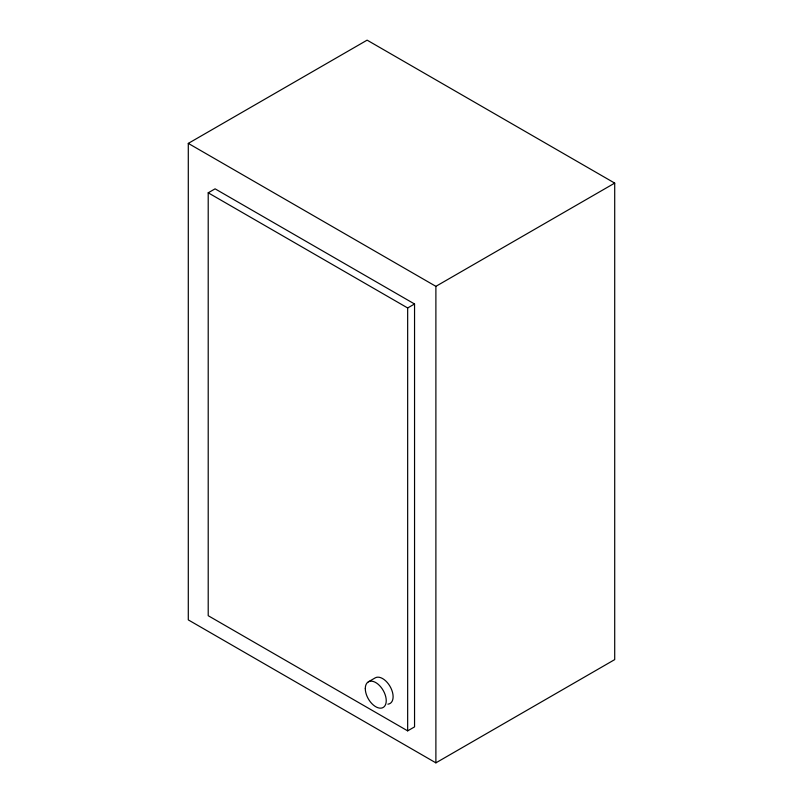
<?xml version="1.0" encoding="UTF-8"?>
<svg xmlns="http://www.w3.org/2000/svg" width="803" height="803" viewBox="0 0 803 803"><rect width="100%" height="100%" fill="white"/><g stroke="black" fill="none" stroke-linecap="round" stroke-linejoin="round"><path stroke-width="1.2" d="M188.293 143.396L367.112 40.15L614.707 183.104L614.707 659.604L435.888 762.85L188.293 619.896L188.293 143.396L435.888 286.34L614.707 183.104M208.208 192.8L215.094 188.835L414.549 303.986L414.549 726.886L407.663 730.86L208.208 615.7L208.208 192.8L407.663 307.961L414.549 303.986M368.366 681.827L375.242 677.852A14.805 8.552 60 0 1 390.951 688.121A14.805 8.552 60 0 1 387.879 704.171M435.888 286.34L435.888 762.85M407.663 307.961L407.663 730.86M365.295 688.603A14.805 8.552 60 0 0 381.003 708.146A14.805 8.552 60 0 0 381.003 687.207A14.805 8.552 60 0 0 365.295 688.603"/></g></svg>
